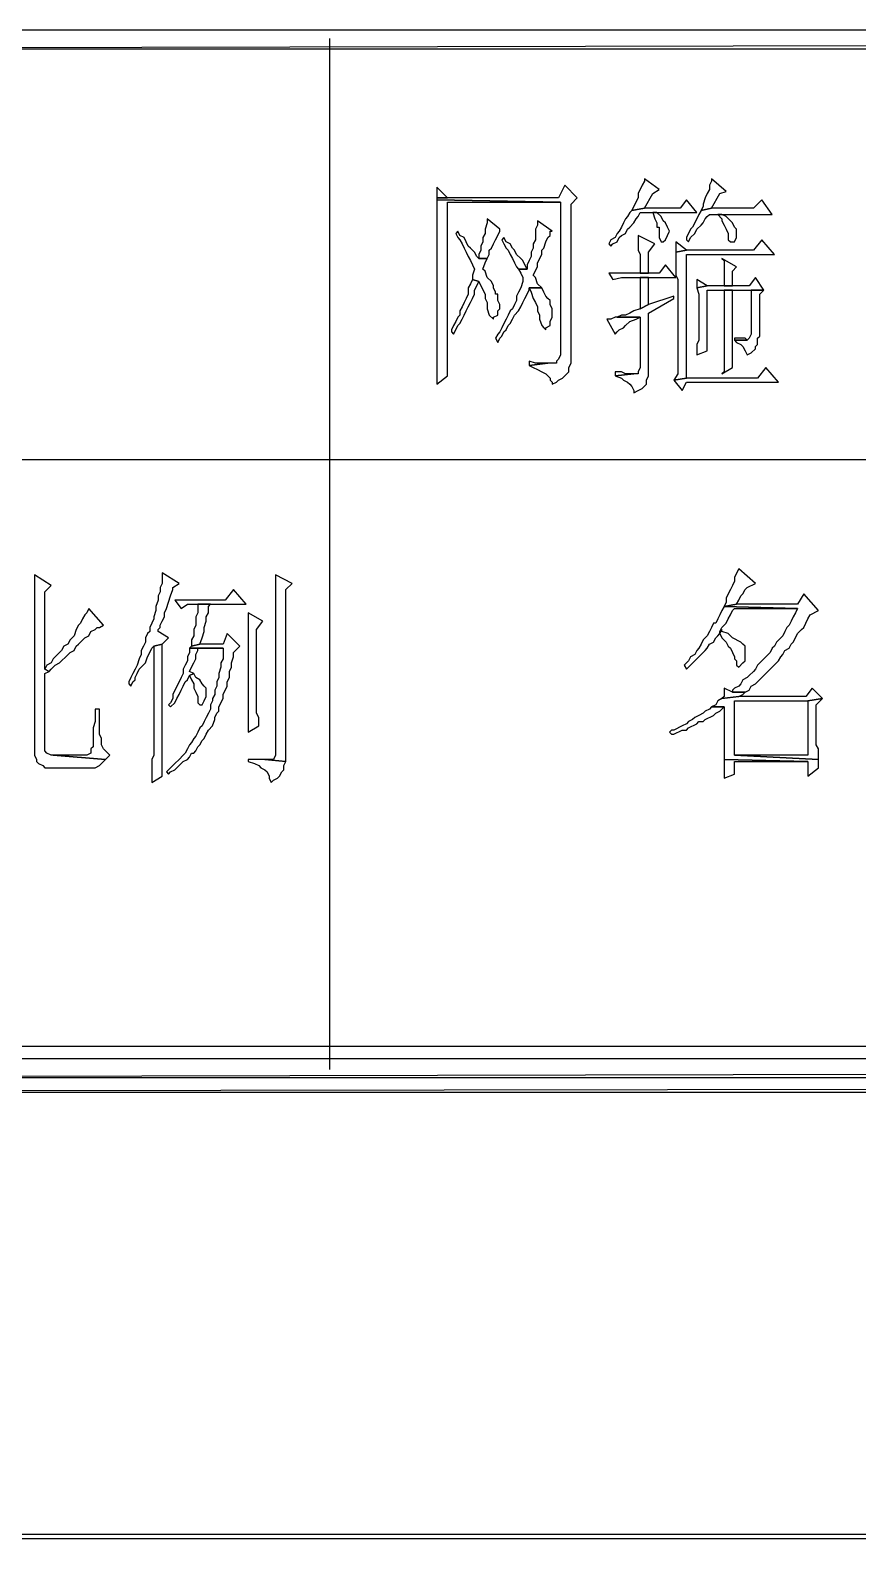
# Model space of a CAD drawing. Extents: x -15.4 to 0.8, y 0.3 to 11.8.
# Drawn here: x -14.2 to -13.871, y 0.567 to 1.167 of the extents above; entities that cross this region are included whole.
import ezdxf

# ---------------------------------------------------------------- set-up
doc = ezdxf.new("R2010")
doc.units = 0
doc.header["$MEASUREMENT"] = 0
doc.linetypes.add('AUSGEZOGEN', pattern=[0])
doc.layers.get('0').update_dxf_attribs({"linetype": 'AUSGEZOGEN'})

msp = doc.modelspace()

# ---------------------------------------------------------------- linework, layer by layer
for points in [[(-14.50878, 1.1669), (-14.50878, 1.1594), (-14.50878, 1.1594), (-11.15878, 1.1669), (-14.50878, 1.1669)], [(-14.50878, 1.1594), (-11.15878, 1.1669), (-11.15878, 1.1669), (-11.15878, 1.1594), (-14.50878, 1.1594)], [(-14.08128, 0.75356), (-14.08128, 1.16356)], [(-13.98795, 1.10523), (-13.99045, 1.10023), (-13.99045, 1.10023), (-14.03878, 1.10023), (-14.03878, 1.10023), (-14.03878, 1.0994), (-14.03878, 1.0994), (-13.98961, 1.09856), (-13.98961, 1.09856), (-13.98961, 1.03773), (-13.98961, 1.03773), (-13.99045, 1.03606), (-13.99045, 1.03606), (-13.99128, 1.03523), (-13.99128, 1.03523), (-13.99128, 1.0344), (-13.99128, 1.0344), (-13.99461, 1.0344), (-13.99461, 1.0344), (-14.00211, 1.03356), (-14.00211, 1.03356), (-14.00045, 1.03273), (-14.00045, 1.03273), (-13.99878, 1.0319), (-13.99878, 1.0319), (-13.99711, 1.03106), (-13.99711, 1.03106), (-13.99545, 1.03023), (-13.99545, 1.03023), (-13.99461, 1.0294), (-13.99461, 1.0294), (-13.99378, 1.02856), (-13.99378, 1.02856), (-13.99378, 1.02773), (-13.99378, 1.02773), (-13.99295, 1.0269), (-13.99295, 1.0269), (-13.99295, 1.02606), (-13.99295, 1.02606), (-13.99128, 1.0269), (-13.99128, 1.0269), (-13.99045, 1.02773), (-13.99045, 1.02773), (-13.98878, 1.02856), (-13.98878, 1.02856), (-13.98795, 1.0294), (-13.98795, 1.0294), (-13.98711, 1.03023), (-13.98711, 1.03023), (-13.98628, 1.03106), (-13.98628, 1.03106), (-13.98628, 1.03273), (-13.98628, 1.03273), (-13.98545, 1.0344), (-13.98545, 1.0344), (-13.98545, 1.09773), (-13.98545, 1.09773), (-13.98295, 1.10023), (-13.98795, 1.10523)], [(-14.03878, 1.1044), (-14.03878, 1.10023), (-14.03878, 1.10023), (-14.03461, 1.10023), (-14.03878, 1.1044)], [(-13.95628, 1.10773), (-13.95628, 1.1069), (-13.95628, 1.1069), (-13.95711, 1.10523), (-13.95711, 1.10523), (-13.95878, 1.1019), (-13.95878, 1.1019), (-13.95878, 1.10023), (-13.95878, 1.10023), (-13.96045, 1.0969), (-13.96045, 1.0969), (-13.96128, 1.09523), (-13.96128, 1.09523), (-13.95628, 1.09606), (-13.95628, 1.09606), (-13.95295, 1.1019), (-13.95295, 1.1019), (-13.95045, 1.10356), (-13.95628, 1.10773)], [(-13.92961, 1.10773), (-13.92961, 1.1069), (-13.92961, 1.1069), (-13.93045, 1.10523), (-13.93045, 1.10523), (-13.93045, 1.10356), (-13.93045, 1.10356), (-13.93128, 1.1019), (-13.93128, 1.1019), (-13.93211, 1.10023), (-13.93211, 1.10023), (-13.93295, 1.09773), (-13.93295, 1.09773), (-13.93295, 1.0969), (-13.93295, 1.0969), (-13.93378, 1.09523), (-13.93378, 1.09523), (-13.92961, 1.09606), (-13.92961, 1.09606), (-13.92628, 1.1019), (-13.92628, 1.1019), (-13.92378, 1.10273), (-13.92961, 1.10773)], [(-14.03878, 1.0994), (-14.03878, 1.02606), (-14.03878, 1.02606), (-14.03461, 1.0294), (-14.03461, 1.0294), (-14.03461, 1.09856), (-14.03461, 1.09856), (-13.98961, 1.09856), (-14.03878, 1.0994)], [(-13.93961, 1.0994), (-13.94211, 1.09606), (-13.94211, 1.09606), (-13.95628, 1.09606), (-13.95628, 1.09606), (-13.96128, 1.09523), (-13.96128, 1.09523), (-13.96211, 1.0944), (-13.96211, 1.0944), (-13.96295, 1.09273), (-13.96295, 1.09273), (-13.96378, 1.0919), (-13.96378, 1.0919), (-13.96461, 1.09023), (-13.96461, 1.09023), (-13.96545, 1.08856), (-13.96545, 1.08856), (-13.96628, 1.0869), (-13.96628, 1.0869), (-13.96711, 1.08606), (-13.96711, 1.08606), (-13.96795, 1.0844), (-13.96795, 1.0844), (-13.96961, 1.08356), (-13.96961, 1.08356), (-13.97045, 1.0819), (-13.97045, 1.0819), (-13.96961, 1.08106), (-13.96961, 1.08106), (-13.96878, 1.0819), (-13.96878, 1.0819), (-13.96711, 1.08273), (-13.96711, 1.08273), (-13.96628, 1.0844), (-13.96628, 1.0844), (-13.96545, 1.08523), (-13.96545, 1.08523), (-13.96378, 1.08606), (-13.96378, 1.08606), (-13.96295, 1.08773), (-13.96295, 1.08773), (-13.96211, 1.08856), (-13.96211, 1.08856), (-13.96045, 1.09023), (-13.96045, 1.09023), (-13.95961, 1.0919), (-13.95961, 1.0919), (-13.95878, 1.09273), (-13.95878, 1.09273), (-13.95795, 1.0944), (-13.95795, 1.0944), (-13.93545, 1.0944), (-13.93961, 1.0994)], [(-13.90961, 1.0994), (-13.91295, 1.09606), (-13.91295, 1.09606), (-13.92961, 1.09606), (-13.92961, 1.09606), (-13.93378, 1.09523), (-13.93378, 1.09523), (-13.93461, 1.09356), (-13.93461, 1.09356), (-13.93628, 1.09023), (-13.93628, 1.09023), (-13.93711, 1.08856), (-13.93711, 1.08856), (-13.93795, 1.08773), (-13.93795, 1.08773), (-13.93961, 1.0844), (-13.93961, 1.0844), (-13.93961, 1.08356), (-13.93961, 1.08356), (-13.93878, 1.08273), (-13.93878, 1.08273), (-13.93795, 1.0844), (-13.93795, 1.0844), (-13.93628, 1.08606), (-13.93628, 1.08606), (-13.93545, 1.08773), (-13.93545, 1.08773), (-13.93378, 1.0894), (-13.93378, 1.0894), (-13.93295, 1.09023), (-13.93295, 1.09023), (-13.93211, 1.0919), (-13.93211, 1.0919), (-13.93128, 1.09273), (-13.93128, 1.09273), (-13.93045, 1.09356), (-13.93045, 1.09356), (-13.90545, 1.09356), (-13.90961, 1.0994)], [(-13.95128, 1.0944), (-13.95295, 1.0944), (-13.95295, 1.0944), (-13.95211, 1.0919), (-13.95211, 1.0919), (-13.95128, 1.09023), (-13.95128, 1.09023), (-13.95128, 1.08856), (-13.95128, 1.08856), (-13.95045, 1.08856), (-13.95045, 1.08856), (-13.95045, 1.0844), (-13.95045, 1.0844), (-13.94961, 1.08273), (-13.94961, 1.08273), (-13.94878, 1.08273), (-13.94878, 1.08273), (-13.94795, 1.08356), (-13.94795, 1.08356), (-13.94711, 1.08523), (-13.94711, 1.08523), (-13.94628, 1.0869), (-13.94628, 1.0869), (-13.94711, 1.08856), (-13.94711, 1.08856), (-13.94795, 1.09023), (-13.94795, 1.09023), (-13.94878, 1.09106), (-13.94878, 1.09106), (-13.94961, 1.09273), (-13.94961, 1.09273), (-13.95128, 1.0944), (-13.95128, 1.0944)], [(-13.92545, 1.09356), (-13.92711, 1.09356), (-13.92711, 1.09356), (-13.92545, 1.0919), (-13.92545, 1.0919), (-13.92545, 1.09106), (-13.92545, 1.09106), (-13.92461, 1.0894), (-13.92461, 1.0894), (-13.92378, 1.08773), (-13.92378, 1.08773), (-13.92295, 1.08606), (-13.92295, 1.08606), (-13.92295, 1.08356), (-13.92295, 1.08356), (-13.92211, 1.08273), (-13.92211, 1.08273), (-13.92045, 1.08273), (-13.92045, 1.08273), (-13.91961, 1.0844), (-13.91961, 1.0844), (-13.91961, 1.08773), (-13.91961, 1.08773), (-13.92045, 1.08856), (-13.92045, 1.08856), (-13.92128, 1.09023), (-13.92128, 1.09023), (-13.92211, 1.09106), (-13.92211, 1.09106), (-13.92378, 1.09273), (-13.92378, 1.09273), (-13.92545, 1.09356), (-13.92545, 1.09356)], [(-14.03045, 1.0869), (-14.03128, 1.08606), (-14.03128, 1.08606), (-14.03045, 1.0844), (-14.03045, 1.0844), (-14.02961, 1.08356), (-14.02961, 1.08356), (-14.02878, 1.0819), (-14.02878, 1.0819), (-14.02795, 1.08023), (-14.02795, 1.08023), (-14.02711, 1.07856), (-14.02711, 1.07856), (-14.02628, 1.0769), (-14.02628, 1.0769), (-14.02545, 1.07523), (-14.02545, 1.07523), (-14.02461, 1.07356), (-14.02461, 1.07356), (-14.02378, 1.0719), (-14.02378, 1.0719), (-14.02461, 1.0694), (-14.02461, 1.0694), (-14.02461, 1.06773), (-14.02461, 1.06773), (-14.02211, 1.0669), (-14.02211, 1.0669), (-14.02128, 1.06523), (-14.02128, 1.06523), (-14.01961, 1.0619), (-14.01961, 1.0619), (-14.01961, 1.06023), (-14.01961, 1.06023), (-14.01878, 1.05856), (-14.01878, 1.05856), (-14.01878, 1.05606), (-14.01878, 1.05606), (-14.01795, 1.05356), (-14.01795, 1.05356), (-14.01628, 1.0519), (-14.01628, 1.0519), (-14.01628, 1.05273), (-14.01628, 1.05273), (-14.01461, 1.05356), (-14.01461, 1.05356), (-14.01461, 1.05523), (-14.01461, 1.05523), (-14.01378, 1.05606), (-14.01378, 1.05606), (-14.01378, 1.05773), (-14.01378, 1.05773), (-14.01461, 1.0594), (-14.01461, 1.0594), (-14.01461, 1.0619), (-14.01461, 1.0619), (-14.01545, 1.0619), (-14.01545, 1.0619), (-14.01545, 1.06273), (-14.01545, 1.06273), (-14.01628, 1.0644), (-14.01628, 1.0644), (-14.01628, 1.06523), (-14.01628, 1.06523), (-14.01711, 1.0669), (-14.01711, 1.0669), (-14.01878, 1.06856), (-14.01878, 1.06856), (-14.01961, 1.07106), (-14.01961, 1.07106), (-14.02045, 1.0719), (-14.02045, 1.0719), (-14.01961, 1.0744), (-14.01961, 1.0744), (-14.01878, 1.07606), (-14.01878, 1.07606), (-14.02211, 1.07606), (-14.02211, 1.07606), (-14.02295, 1.0769), (-14.02295, 1.0769), (-14.02378, 1.07856), (-14.02378, 1.07856), (-14.02545, 1.08023), (-14.02545, 1.08023), (-14.02628, 1.08106), (-14.02628, 1.08106), (-14.02711, 1.08273), (-14.02711, 1.08273), (-14.02795, 1.0844), (-14.02795, 1.0844), (-14.02961, 1.08523), (-14.02961, 1.08523), (-14.03045, 1.0869), (-14.03045, 1.0869)], [(-14.01878, 1.0919), (-14.01878, 1.09023), (-14.01878, 1.09023), (-14.01961, 1.08773), (-14.01961, 1.08773), (-14.01961, 1.08606), (-14.01961, 1.08606), (-14.02045, 1.0844), (-14.02045, 1.0844), (-14.02045, 1.08273), (-14.02045, 1.08273), (-14.02128, 1.08106), (-14.02128, 1.08106), (-14.02128, 1.0794), (-14.02128, 1.0794), (-14.02211, 1.07773), (-14.02211, 1.07773), (-14.02211, 1.07606), (-14.02211, 1.07606), (-14.01878, 1.07606), (-14.01878, 1.07606), (-14.01795, 1.07773), (-14.01795, 1.07773), (-14.01795, 1.0794), (-14.01795, 1.0794), (-14.01711, 1.08023), (-14.01711, 1.08023), (-14.01628, 1.0819), (-14.01628, 1.0819), (-14.01545, 1.08356), (-14.01545, 1.08356), (-14.01461, 1.08523), (-14.01461, 1.08523), (-14.01378, 1.0869), (-14.01378, 1.0869), (-14.01378, 1.08773), (-14.01878, 1.0919)], [(-13.99878, 1.09106), (-13.99878, 1.0894), (-13.99878, 1.0894), (-13.99961, 1.08773), (-13.99961, 1.08773), (-13.99961, 1.08356), (-13.99961, 1.08356), (-14.00045, 1.0819), (-14.00045, 1.0819), (-14.00045, 1.08023), (-14.00045, 1.08023), (-14.00128, 1.07856), (-14.00128, 1.07856), (-14.00128, 1.0769), (-14.00128, 1.0769), (-14.00211, 1.07523), (-14.00211, 1.07523), (-14.00295, 1.07356), (-14.00295, 1.07356), (-14.00295, 1.0719), (-14.00295, 1.0719), (-14.00628, 1.0719), (-14.00628, 1.0719), (-14.00545, 1.07023), (-14.00545, 1.07023), (-14.00461, 1.06856), (-14.00461, 1.06856), (-14.00461, 1.0669), (-14.00461, 1.0669), (-14.00545, 1.0644), (-14.00545, 1.0644), (-14.00628, 1.06273), (-14.00628, 1.06273), (-14.00711, 1.06106), (-14.00711, 1.06106), (-14.00711, 1.0594), (-14.00711, 1.0594), (-14.00795, 1.05773), (-14.00795, 1.05773), (-14.00878, 1.05606), (-14.00878, 1.05606), (-14.00961, 1.05523), (-14.00961, 1.05523), (-14.01045, 1.05356), (-14.01045, 1.05356), (-14.01128, 1.0519), (-14.01128, 1.0519), (-14.01211, 1.05023), (-14.01211, 1.05023), (-14.01295, 1.04856), (-14.01295, 1.04856), (-14.01378, 1.0469), (-14.01378, 1.0469), (-14.01461, 1.04606), (-14.01461, 1.04606), (-14.01545, 1.0444), (-14.01545, 1.0444), (-14.01461, 1.04273), (-14.01461, 1.04273), (-14.01378, 1.0444), (-14.01378, 1.0444), (-14.01295, 1.04523), (-14.01295, 1.04523), (-14.01211, 1.0469), (-14.01211, 1.0469), (-14.01128, 1.04773), (-14.01128, 1.04773), (-14.01045, 1.0494), (-14.01045, 1.0494), (-14.00961, 1.05023), (-14.00961, 1.05023), (-14.00878, 1.0519), (-14.00878, 1.0519), (-14.00795, 1.05356), (-14.00795, 1.05356), (-14.00628, 1.05523), (-14.00628, 1.05523), (-14.00545, 1.0569), (-14.00545, 1.0569), (-14.00461, 1.05856), (-14.00461, 1.05856), (-14.00378, 1.06023), (-14.00378, 1.06023), (-14.00211, 1.06356), (-14.00211, 1.06356), (-14.00211, 1.0644), (-14.00211, 1.0644), (-13.99711, 1.0644), (-13.99711, 1.0644), (-13.99878, 1.06606), (-13.99878, 1.06606), (-13.99961, 1.06856), (-13.99961, 1.06856), (-14.00045, 1.0694), (-14.00045, 1.0694), (-13.99878, 1.07273), (-13.99878, 1.07273), (-13.99878, 1.0744), (-13.99878, 1.0744), (-13.99711, 1.07773), (-13.99711, 1.07773), (-13.99711, 1.0794), (-13.99711, 1.0794), (-13.99628, 1.08023), (-13.99628, 1.08023), (-13.99545, 1.08273), (-13.99545, 1.08273), (-13.99461, 1.0844), (-13.99461, 1.0844), (-13.99378, 1.08523), (-13.99378, 1.08523), (-13.99378, 1.0869), (-13.99378, 1.0869), (-13.99295, 1.0869), (-13.99878, 1.09106)], [(-14.01211, 1.0844), (-14.01295, 1.08356), (-14.01295, 1.08356), (-14.01211, 1.0819), (-14.01211, 1.0819), (-14.01128, 1.08023), (-14.01128, 1.08023), (-14.01045, 1.0794), (-14.01045, 1.0794), (-14.00961, 1.07773), (-14.00961, 1.07773), (-14.00878, 1.07606), (-14.00878, 1.07606), (-14.00795, 1.0744), (-14.00795, 1.0744), (-14.00711, 1.07273), (-14.00711, 1.07273), (-14.00628, 1.0719), (-14.00628, 1.0719), (-14.00295, 1.0719), (-14.00295, 1.0719), (-14.00378, 1.07356), (-14.00378, 1.07356), (-14.00461, 1.07523), (-14.00461, 1.07523), (-14.00545, 1.07606), (-14.00545, 1.07606), (-14.00711, 1.07773), (-14.00711, 1.07773), (-14.00795, 1.0794), (-14.00795, 1.0794), (-14.00878, 1.08023), (-14.00878, 1.08023), (-14.00961, 1.0819), (-14.00961, 1.0819), (-14.01128, 1.08273), (-14.01211, 1.0844)], [(-13.95878, 1.08523), (-13.95878, 1.0794), (-13.95878, 1.0794), (-13.95795, 1.07773), (-13.95795, 1.07773), (-13.95795, 1.07023), (-13.95795, 1.07023), (-13.95461, 1.07023), (-13.95461, 1.07023), (-13.95461, 1.07856), (-13.95461, 1.07856), (-13.95211, 1.0819), (-13.95878, 1.08523)], [(-13.90961, 1.08356), (-13.91295, 1.0794), (-13.91295, 1.0794), (-13.93961, 1.0794), (-13.93961, 1.0794), (-13.94378, 1.07856), (-13.94378, 1.07856), (-13.94378, 1.0694), (-13.94378, 1.0694), (-13.94295, 1.06773), (-13.94295, 1.06773), (-13.94295, 1.03023), (-13.94295, 1.03023), (-13.94461, 1.02773), (-13.94461, 1.02773), (-13.93961, 1.02856), (-13.93961, 1.02856), (-13.93961, 1.07773), (-13.93961, 1.07773), (-13.90461, 1.07773), (-13.90961, 1.08356)], [(-13.94378, 1.08273), (-13.94378, 1.07856), (-13.94378, 1.07856), (-13.93961, 1.0794), (-13.94378, 1.08273)], [(-13.92545, 1.07606), (-13.92461, 1.07523), (-13.92461, 1.07523), (-13.92461, 1.06523), (-13.92461, 1.06523), (-13.92128, 1.06523), (-13.92128, 1.06523), (-13.92128, 1.07106), (-13.92128, 1.07106), (-13.91961, 1.07273), (-13.92545, 1.07606)], [(-13.94795, 1.07356), (-13.95045, 1.07023), (-13.95045, 1.07023), (-13.97045, 1.07023), (-13.97045, 1.07023), (-13.96878, 1.06773), (-13.96878, 1.06773), (-13.96545, 1.06856), (-13.96545, 1.06856), (-13.94378, 1.06856), (-13.94795, 1.07356)], [(-13.95461, 1.06856), (-13.95795, 1.06856), (-13.95795, 1.06856), (-13.95795, 1.05606), (-13.95795, 1.05606), (-13.95461, 1.05773), (-13.95461, 1.06856)], [(-13.91211, 1.06856), (-13.91461, 1.06523), (-13.91461, 1.06523), (-13.93128, 1.06523), (-13.93128, 1.06523), (-13.93545, 1.0644), (-13.93545, 1.0644), (-13.93461, 1.0619), (-13.93461, 1.0619), (-13.93461, 1.04356), (-13.93461, 1.04356), (-13.93545, 1.0419), (-13.93545, 1.0419), (-13.93545, 1.03773), (-13.93545, 1.03773), (-13.93128, 1.0394), (-13.93128, 1.0394), (-13.93128, 1.06356), (-13.93128, 1.06356), (-13.90878, 1.06356), (-13.91211, 1.06856)], [(-14.02461, 1.06773), (-14.02545, 1.06606), (-14.02545, 1.06606), (-14.02628, 1.0644), (-14.02628, 1.0644), (-14.02628, 1.0619), (-14.02628, 1.0619), (-14.02711, 1.06023), (-14.02711, 1.06023), (-14.02795, 1.05856), (-14.02795, 1.05856), (-14.02878, 1.0569), (-14.02878, 1.0569), (-14.02961, 1.05523), (-14.02961, 1.05523), (-14.02961, 1.05356), (-14.02961, 1.05356), (-14.03045, 1.05273), (-14.03045, 1.05273), (-14.03128, 1.05106), (-14.03128, 1.05106), (-14.03211, 1.0494), (-14.03211, 1.0494), (-14.03295, 1.04773), (-14.03295, 1.04773), (-14.03295, 1.0469), (-14.03295, 1.0469), (-14.03211, 1.04606), (-14.03211, 1.04606), (-14.03128, 1.04773), (-14.03128, 1.04773), (-14.03045, 1.0494), (-14.03045, 1.0494), (-14.02961, 1.05023), (-14.02961, 1.05023), (-14.02878, 1.0519), (-14.02878, 1.0519), (-14.02795, 1.05356), (-14.02795, 1.05356), (-14.02711, 1.05523), (-14.02711, 1.05523), (-14.02628, 1.0569), (-14.02628, 1.0569), (-14.02545, 1.05856), (-14.02545, 1.05856), (-14.02461, 1.06023), (-14.02461, 1.06023), (-14.02378, 1.0619), (-14.02378, 1.0619), (-14.02378, 1.06356), (-14.02378, 1.06356), (-14.02295, 1.06523), (-14.02295, 1.06523), (-14.02211, 1.0669), (-14.02461, 1.06773)], [(-13.99711, 1.0644), (-14.00211, 1.0644), (-14.00211, 1.0644), (-14.00128, 1.06273), (-14.00128, 1.06273), (-14.00045, 1.06023), (-14.00045, 1.06023), (-13.99961, 1.05856), (-13.99961, 1.05856), (-13.99878, 1.0569), (-13.99878, 1.0569), (-13.99878, 1.05523), (-13.99878, 1.05523), (-13.99795, 1.05356), (-13.99795, 1.05356), (-13.99795, 1.0519), (-13.99795, 1.0519), (-13.99711, 1.0494), (-13.99711, 1.0494), (-13.99628, 1.04856), (-13.99628, 1.04856), (-13.99545, 1.04773), (-13.99545, 1.04773), (-13.99545, 1.04856), (-13.99545, 1.04856), (-13.99378, 1.0494), (-13.99378, 1.0494), (-13.99378, 1.05106), (-13.99378, 1.05106), (-13.99295, 1.05273), (-13.99295, 1.05273), (-13.99295, 1.05606), (-13.99295, 1.05606), (-13.99378, 1.05773), (-13.99378, 1.05773), (-13.99378, 1.0594), (-13.99378, 1.0594), (-13.99461, 1.06023), (-13.99461, 1.06023), (-13.99545, 1.06106), (-13.99545, 1.06106), (-13.99628, 1.06273), (-13.99711, 1.0644)], [(-13.93545, 1.06773), (-13.93545, 1.0644), (-13.93545, 1.0644), (-13.93128, 1.06523), (-13.93545, 1.06773)], [(-13.92128, 1.06356), (-13.92461, 1.06356), (-13.92461, 1.06356), (-13.92461, 1.03106), (-13.92461, 1.03106), (-13.92545, 1.03023), (-13.92545, 1.03023), (-13.92128, 1.03273), (-13.92128, 1.03273), (-13.92128, 1.06106), (-13.92128, 1.06356)], [(-13.90878, 1.06356), (-13.91378, 1.06356), (-13.91378, 1.06356), (-13.91378, 1.04606), (-13.91378, 1.04606), (-13.91461, 1.0444), (-13.91461, 1.0444), (-13.91545, 1.04356), (-13.91545, 1.04356), (-13.92045, 1.04356), (-13.92045, 1.04356), (-13.91961, 1.04273), (-13.91961, 1.04273), (-13.91795, 1.0419), (-13.91795, 1.0419), (-13.91711, 1.04106), (-13.91711, 1.04106), (-13.91628, 1.0394), (-13.91628, 1.0394), (-13.91545, 1.03773), (-13.91545, 1.03773), (-13.91378, 1.03856), (-13.91378, 1.03856), (-13.91211, 1.04023), (-13.91211, 1.04023), (-13.91211, 1.04106), (-13.91211, 1.04106), (-13.91128, 1.0419), (-13.91128, 1.0419), (-13.91128, 1.0444), (-13.91128, 1.0444), (-13.91045, 1.04523), (-13.91045, 1.04523), (-13.91045, 1.0619), (-13.90878, 1.06356)], [(-13.94461, 1.06106), (-13.95461, 1.05773), (-13.95461, 1.05773), (-13.95795, 1.05606), (-13.95795, 1.05606), (-13.96045, 1.05523), (-13.96045, 1.05523), (-13.96211, 1.0544), (-13.96211, 1.0544), (-13.96378, 1.05356), (-13.96378, 1.05356), (-13.96545, 1.05356), (-13.96545, 1.05356), (-13.96711, 1.05273), (-13.96711, 1.05273), (-13.95795, 1.05273), (-13.95795, 1.05273), (-13.95795, 1.03273), (-13.95795, 1.03273), (-13.95878, 1.03106), (-13.95878, 1.03106), (-13.95878, 1.03023), (-13.95878, 1.03023), (-13.96045, 1.03023), (-13.96045, 1.03023), (-13.96795, 1.0294), (-13.96795, 1.0294), (-13.96545, 1.02856), (-13.96545, 1.02856), (-13.96461, 1.02773), (-13.96461, 1.02773), (-13.96295, 1.0269), (-13.96295, 1.0269), (-13.96211, 1.02606), (-13.96211, 1.02606), (-13.96128, 1.02523), (-13.96128, 1.02523), (-13.96045, 1.02356), (-13.96045, 1.02356), (-13.96045, 1.02273), (-13.96045, 1.02273), (-13.95878, 1.02356), (-13.95878, 1.02356), (-13.95711, 1.0244), (-13.95711, 1.0244), (-13.95545, 1.02606), (-13.95545, 1.02606), (-13.95545, 1.02773), (-13.95545, 1.02773), (-13.95461, 1.0294), (-13.95461, 1.0294), (-13.95461, 1.0544), (-13.95461, 1.0544), (-13.94461, 1.06023), (-13.94461, 1.06106)], [(-13.96711, 1.05273), (-13.96795, 1.05273), (-13.96795, 1.05273), (-13.96961, 1.0519), (-13.96961, 1.0519), (-13.97128, 1.0519), (-13.97128, 1.0519), (-13.96795, 1.04606), (-13.96795, 1.04606), (-13.96711, 1.0469), (-13.96711, 1.0469), (-13.96628, 1.04773), (-13.96628, 1.04773), (-13.96461, 1.04856), (-13.96461, 1.04856), (-13.96378, 1.0494), (-13.96378, 1.0494), (-13.96211, 1.05106), (-13.96211, 1.05106), (-13.95961, 1.0519), (-13.95961, 1.0519), (-13.95795, 1.05273), (-13.96711, 1.05273)], [(-13.92045, 1.0444), (-13.92045, 1.04356), (-13.92045, 1.04356), (-13.91545, 1.04356), (-13.91545, 1.04356), (-13.91628, 1.0444), (-13.91628, 1.0444), (-13.92045, 1.0444), (-13.92045, 1.0444)], [(-14.00211, 1.03523), (-14.00211, 1.03356), (-14.00211, 1.03356), (-13.99461, 1.0344), (-13.99461, 1.0344), (-13.99961, 1.0344), (-13.99961, 1.0344), (-14.00211, 1.03523), (-14.00211, 1.03523)], [(-13.90795, 1.03273), (-13.91128, 1.02856), (-13.91128, 1.02856), (-13.93961, 1.02856), (-13.93961, 1.02856), (-13.94461, 1.02773), (-13.94461, 1.02773), (-13.94128, 1.02356), (-13.94128, 1.02356), (-13.93961, 1.0269), (-13.93961, 1.0269), (-13.90295, 1.0269), (-13.90795, 1.03273)], [(-13.96795, 1.03106), (-13.96795, 1.0294), (-13.96795, 1.0294), (-13.96045, 1.03023), (-13.96045, 1.03023), (-13.96378, 1.03023), (-13.96378, 1.03023), (-13.96545, 1.03106), (-13.96795, 1.03106)], [(-11.15878, 0.99606), (-14.50878, 0.99606)], [(-14.19878, 0.95023), (-14.19878, 0.87856), (-14.19878, 0.87856), (-14.19795, 0.8769), (-14.19795, 0.8769), (-14.19795, 0.87606), (-14.19795, 0.87606), (-14.19711, 0.87523), (-14.19711, 0.87523), (-14.19545, 0.8744), (-14.19545, 0.8744), (-14.19461, 0.87356), (-14.19461, 0.87356), (-14.17461, 0.87356), (-14.17461, 0.87356), (-14.17295, 0.8744), (-14.17295, 0.8744), (-14.17211, 0.87523), (-14.17211, 0.87523), (-14.17128, 0.87606), (-14.17128, 0.87606), (-14.17045, 0.8769), (-14.17045, 0.8769), (-14.19128, 0.87856), (-14.19128, 0.87856), (-14.19211, 0.87856), (-14.19211, 0.87856), (-14.19378, 0.8794), (-14.19378, 0.8794), (-14.19461, 0.88023), (-14.19461, 0.88023), (-14.19461, 0.91106), (-14.19461, 0.91106), (-14.19295, 0.9119), (-14.19295, 0.9119), (-14.19461, 0.91273), (-14.19461, 0.91273), (-14.19461, 0.94356), (-14.19461, 0.94356), (-14.19211, 0.94606), (-14.19878, 0.95023)], [(-14.14795, 0.95106), (-14.14795, 0.9469), (-14.14795, 0.9469), (-14.14878, 0.94523), (-14.14878, 0.94523), (-14.14878, 0.94356), (-14.14878, 0.94356), (-14.14961, 0.9419), (-14.14961, 0.9419), (-14.14961, 0.94023), (-14.14961, 0.94023), (-14.15045, 0.93773), (-14.15045, 0.93773), (-14.15045, 0.93606), (-14.15045, 0.93606), (-14.15128, 0.93356), (-14.15128, 0.93356), (-14.15128, 0.93273), (-14.15128, 0.93273), (-14.15211, 0.93106), (-14.15211, 0.93106), (-14.15295, 0.9294), (-14.15295, 0.9294), (-14.15295, 0.92773), (-14.15295, 0.92773), (-14.15378, 0.9269), (-14.15378, 0.9269), (-14.15461, 0.92523), (-14.15461, 0.92523), (-14.15461, 0.92356), (-14.15461, 0.92356), (-14.15545, 0.9219), (-14.15545, 0.9219), (-14.15628, 0.92023), (-14.15628, 0.92023), (-14.15628, 0.91856), (-14.15628, 0.91856), (-14.15711, 0.9169), (-14.15711, 0.9169), (-14.15795, 0.9144), (-14.15795, 0.9144), (-14.15878, 0.91273), (-14.15878, 0.91273), (-14.15961, 0.91106), (-14.15961, 0.91106), (-14.16045, 0.9094), (-14.16045, 0.9094), (-14.16128, 0.90773), (-14.16128, 0.90773), (-14.16128, 0.9069), (-14.16128, 0.9069), (-14.16045, 0.90606), (-14.16045, 0.90606), (-14.15961, 0.90773), (-14.15961, 0.90773), (-14.15878, 0.90856), (-14.15878, 0.90856), (-14.15878, 0.9094), (-14.15878, 0.9094), (-14.15795, 0.91106), (-14.15795, 0.91106), (-14.15711, 0.91273), (-14.15711, 0.91273), (-14.15628, 0.91356), (-14.15628, 0.91356), (-14.15461, 0.91523), (-14.15461, 0.91523), (-14.15378, 0.91773), (-14.15378, 0.91773), (-14.15295, 0.9194), (-14.15295, 0.9194), (-14.15211, 0.92106), (-14.15211, 0.92106), (-14.15128, 0.9219), (-14.15128, 0.9219), (-14.14795, 0.92273), (-14.14795, 0.92273), (-14.14545, 0.92523), (-14.14545, 0.92523), (-14.14961, 0.92773), (-14.14961, 0.92773), (-14.14961, 0.92856), (-14.14961, 0.92856), (-14.14878, 0.9294), (-14.14878, 0.9294), (-14.14878, 0.93023), (-14.14878, 0.93023), (-14.14795, 0.9319), (-14.14795, 0.9319), (-14.14711, 0.93356), (-14.14711, 0.93356), (-14.14711, 0.93523), (-14.14711, 0.93523), (-14.14628, 0.9369), (-14.14628, 0.9369), (-14.14461, 0.9419), (-14.14461, 0.9419), (-14.14378, 0.9444), (-14.14378, 0.9444), (-14.14378, 0.94523), (-14.14378, 0.94523), (-14.14128, 0.9469), (-14.14795, 0.95106)], [(-14.10295, 0.95023), (-14.10295, 0.87856), (-14.10295, 0.87856), (-14.10378, 0.8769), (-14.10378, 0.8769), (-14.10711, 0.8769), (-14.10711, 0.8769), (-14.09878, 0.87606), (-14.09878, 0.87606), (-14.09878, 0.9444), (-14.09878, 0.9444), (-14.09628, 0.9469), (-14.10295, 0.95023)], [(-13.91878, 0.95273), (-13.92045, 0.9494), (-13.92045, 0.9494), (-13.92045, 0.94773), (-13.92045, 0.94773), (-13.92128, 0.94606), (-13.92128, 0.94606), (-13.92211, 0.9444), (-13.92211, 0.9444), (-13.92295, 0.94273), (-13.92295, 0.94273), (-13.92378, 0.94106), (-13.92378, 0.94106), (-13.92378, 0.9394), (-13.92378, 0.9394), (-13.92461, 0.93773), (-13.92461, 0.93773), (-13.91961, 0.93856), (-13.91961, 0.93856), (-13.91878, 0.94023), (-13.91878, 0.94023), (-13.91795, 0.9419), (-13.91795, 0.9419), (-13.91711, 0.94273), (-13.91711, 0.94273), (-13.91628, 0.9444), (-13.91628, 0.9444), (-13.91545, 0.94523), (-13.91545, 0.94523), (-13.91211, 0.9469), (-13.91878, 0.95273)], [(-14.11961, 0.9444), (-14.12295, 0.94023), (-14.12295, 0.94023), (-14.14295, 0.94023), (-14.14295, 0.94023), (-14.14045, 0.9369), (-14.14045, 0.9369), (-14.13795, 0.93856), (-14.13795, 0.93856), (-14.11461, 0.93856), (-14.11961, 0.9444)], [(-13.89295, 0.94273), (-13.89545, 0.93856), (-13.89545, 0.93856), (-13.91961, 0.93856), (-13.91961, 0.93856), (-13.92461, 0.93773), (-13.92461, 0.93773), (-13.89545, 0.9369), (-13.89545, 0.9369), (-13.89628, 0.93523), (-13.89628, 0.93523), (-13.89711, 0.93356), (-13.89711, 0.93356), (-13.89795, 0.9319), (-13.89795, 0.9319), (-13.89878, 0.93023), (-13.89878, 0.93023), (-13.89961, 0.9294), (-13.89961, 0.9294), (-13.90045, 0.92773), (-13.90045, 0.92773), (-13.90128, 0.92606), (-13.90128, 0.92606), (-13.90211, 0.92523), (-13.90211, 0.92523), (-13.90378, 0.92356), (-13.90378, 0.92356), (-13.90461, 0.9219), (-13.90461, 0.9219), (-13.90545, 0.92106), (-13.90545, 0.92106), (-13.90628, 0.9194), (-13.90628, 0.9194), (-13.90711, 0.91856), (-13.90711, 0.91856), (-13.90878, 0.9169), (-13.90878, 0.9169), (-13.90961, 0.91606), (-13.90961, 0.91606), (-13.91128, 0.9144), (-13.91128, 0.9144), (-13.91211, 0.91273), (-13.91211, 0.91273), (-13.91295, 0.9119), (-13.91295, 0.9119), (-13.91461, 0.91023), (-13.91461, 0.91023), (-13.91545, 0.9094), (-13.91545, 0.9094), (-13.91711, 0.90856), (-13.91711, 0.90856), (-13.91795, 0.9069), (-13.91795, 0.9069), (-13.91878, 0.90606), (-13.91878, 0.90606), (-13.92045, 0.90523), (-13.92045, 0.90523), (-13.92128, 0.9044), (-13.92128, 0.9044), (-13.92128, 0.90356), (-13.92128, 0.90356), (-13.91628, 0.90356), (-13.91628, 0.90356), (-13.91461, 0.9044), (-13.91461, 0.9044), (-13.91378, 0.90606), (-13.91378, 0.90606), (-13.91211, 0.9069), (-13.91211, 0.9069), (-13.91128, 0.90773), (-13.91128, 0.90773), (-13.90961, 0.9094), (-13.90961, 0.9094), (-13.90878, 0.91023), (-13.90878, 0.91023), (-13.90795, 0.91106), (-13.90795, 0.91106), (-13.90628, 0.91273), (-13.90628, 0.91273), (-13.90545, 0.91356), (-13.90545, 0.91356), (-13.90378, 0.91523), (-13.90378, 0.91523), (-13.90295, 0.91606), (-13.90295, 0.91606), (-13.90211, 0.91773), (-13.90211, 0.91773), (-13.90128, 0.91856), (-13.90128, 0.91856), (-13.90045, 0.92023), (-13.90045, 0.92023), (-13.89878, 0.92106), (-13.89878, 0.92106), (-13.89795, 0.92273), (-13.89795, 0.92273), (-13.89711, 0.92356), (-13.89711, 0.92356), (-13.89628, 0.92523), (-13.89628, 0.92523), (-13.89545, 0.9269), (-13.89545, 0.9269), (-13.89378, 0.92856), (-13.89378, 0.92856), (-13.89295, 0.9294), (-13.89295, 0.9294), (-13.89128, 0.93273), (-13.89128, 0.93273), (-13.89045, 0.9344), (-13.89045, 0.9344), (-13.88711, 0.93606), (-13.89295, 0.94273)], [(-14.17711, 0.9369), (-14.17795, 0.93523), (-14.17795, 0.93523), (-14.17878, 0.9344), (-14.17878, 0.9344), (-14.17961, 0.93273), (-14.17961, 0.93273), (-14.18045, 0.93106), (-14.18045, 0.93106), (-14.18128, 0.93023), (-14.18128, 0.93023), (-14.18211, 0.92856), (-14.18211, 0.92856), (-14.18295, 0.92606), (-14.18295, 0.92606), (-14.18461, 0.9244), (-14.18461, 0.9244), (-14.18545, 0.92273), (-14.18545, 0.92273), (-14.18711, 0.9219), (-14.18711, 0.9219), (-14.18795, 0.92023), (-14.18795, 0.92023), (-14.18878, 0.9194), (-14.18878, 0.9194), (-14.19045, 0.91773), (-14.19045, 0.91773), (-14.19128, 0.9169), (-14.19128, 0.9169), (-14.19211, 0.91523), (-14.19211, 0.91523), (-14.19378, 0.9144), (-14.19378, 0.9144), (-14.19461, 0.91273), (-14.19461, 0.91273), (-14.19295, 0.9119), (-14.19295, 0.9119), (-14.19211, 0.91273), (-14.19211, 0.91273), (-14.19045, 0.9144), (-14.19045, 0.9144), (-14.18878, 0.91523), (-14.18878, 0.91523), (-14.18795, 0.91606), (-14.18795, 0.91606), (-14.18628, 0.91773), (-14.18628, 0.91773), (-14.18461, 0.9194), (-14.18461, 0.9194), (-14.18295, 0.92023), (-14.18295, 0.92023), (-14.18211, 0.9219), (-14.18211, 0.9219), (-14.18128, 0.92273), (-14.18128, 0.92273), (-14.18045, 0.92356), (-14.18045, 0.92356), (-14.17878, 0.92523), (-14.17878, 0.92523), (-14.17711, 0.92606), (-14.17711, 0.92606), (-14.17628, 0.92773), (-14.17628, 0.92773), (-14.17461, 0.92856), (-14.17461, 0.92856), (-14.17378, 0.9294), (-14.17378, 0.9294), (-14.17295, 0.9294), (-14.17295, 0.9294), (-14.17128, 0.93023), (-14.17711, 0.9369)], [(-14.12878, 0.93856), (-14.13378, 0.93856), (-14.13378, 0.93856), (-14.13378, 0.93523), (-14.13378, 0.93523), (-14.13461, 0.93356), (-14.13461, 0.93356), (-14.13461, 0.93023), (-14.13461, 0.93023), (-14.13545, 0.92856), (-14.13545, 0.92856), (-14.13545, 0.92606), (-14.13545, 0.92606), (-14.13628, 0.9244), (-14.13628, 0.9244), (-14.13628, 0.9219), (-14.13628, 0.9219), (-14.13295, 0.92273), (-14.13295, 0.92273), (-14.13211, 0.92523), (-14.13211, 0.92523), (-14.13128, 0.92773), (-14.13128, 0.92773), (-14.13128, 0.9294), (-14.13128, 0.9294), (-14.13045, 0.9319), (-14.13045, 0.9319), (-14.13045, 0.93356), (-14.13045, 0.93356), (-14.12961, 0.93523), (-14.12961, 0.93523), (-14.12961, 0.93773), (-14.12878, 0.93856)], [(-13.92461, 0.93773), (-13.92545, 0.93606), (-13.92545, 0.93606), (-13.92628, 0.9344), (-13.92628, 0.9344), (-13.92711, 0.93273), (-13.92711, 0.93273), (-13.92795, 0.93106), (-13.92795, 0.93106), (-13.92878, 0.93106), (-13.92878, 0.93106), (-13.92961, 0.9294), (-13.92961, 0.9294), (-13.93045, 0.92773), (-13.93045, 0.92773), (-13.93128, 0.92606), (-13.93128, 0.92606), (-13.93295, 0.9244), (-13.93295, 0.9244), (-13.93378, 0.92273), (-13.93378, 0.92273), (-13.93461, 0.92106), (-13.93461, 0.92106), (-13.93545, 0.92023), (-13.93545, 0.92023), (-13.93628, 0.91856), (-13.93628, 0.91856), (-13.93795, 0.91773), (-13.93795, 0.91773), (-13.93878, 0.91606), (-13.93878, 0.91606), (-13.93961, 0.91523), (-13.93961, 0.91523), (-13.94045, 0.9144), (-13.94045, 0.9144), (-13.93961, 0.91273), (-13.93961, 0.91273), (-13.93878, 0.91356), (-13.93878, 0.91356), (-13.93795, 0.9144), (-13.93795, 0.9144), (-13.93628, 0.91606), (-13.93628, 0.91606), (-13.93461, 0.91773), (-13.93461, 0.91773), (-13.93378, 0.91856), (-13.93378, 0.91856), (-13.93211, 0.92023), (-13.93211, 0.92023), (-13.93128, 0.92106), (-13.93128, 0.92106), (-13.93045, 0.92273), (-13.93045, 0.92273), (-13.92878, 0.92356), (-13.92878, 0.92356), (-13.92795, 0.92523), (-13.92795, 0.92523), (-13.92711, 0.92606), (-13.92711, 0.92606), (-13.92628, 0.9269), (-13.92628, 0.9269), (-13.92628, 0.92773), (-13.92628, 0.92773), (-13.92545, 0.9294), (-13.92545, 0.9294), (-13.92378, 0.93106), (-13.92378, 0.93106), (-13.92295, 0.93273), (-13.92295, 0.93273), (-13.92211, 0.9344), (-13.92211, 0.9344), (-13.92128, 0.93606), (-13.92128, 0.93606), (-13.92045, 0.9369), (-13.92045, 0.9369), (-13.89545, 0.9369), (-13.92461, 0.93773)], [(-14.11378, 0.93523), (-14.11378, 0.88773), (-14.11378, 0.88773), (-14.10961, 0.89023), (-14.10961, 0.89023), (-14.10961, 0.89356), (-14.10961, 0.89356), (-14.11045, 0.89523), (-14.11045, 0.89523), (-14.11045, 0.92856), (-14.11045, 0.92856), (-14.10795, 0.9319), (-14.11378, 0.93523)], [(-14.12211, 0.9269), (-14.12378, 0.92273), (-14.12378, 0.92273), (-14.13295, 0.92273), (-14.13295, 0.92273), (-14.13628, 0.9219), (-14.13628, 0.9219), (-14.13711, 0.92106), (-14.13711, 0.92106), (-14.12378, 0.92106), (-14.12378, 0.92106), (-14.12378, 0.9169), (-14.12378, 0.9169), (-14.12461, 0.91523), (-14.12461, 0.91523), (-14.12461, 0.91356), (-14.12461, 0.91356), (-14.12545, 0.91106), (-14.12545, 0.91106), (-14.12545, 0.9094), (-14.12545, 0.9094), (-14.12628, 0.90773), (-14.12628, 0.90773), (-14.12628, 0.90606), (-14.12628, 0.90606), (-14.12711, 0.9044), (-14.12711, 0.9044), (-14.12711, 0.90273), (-14.12711, 0.90273), (-14.12795, 0.90106), (-14.12795, 0.90106), (-14.12795, 0.90023), (-14.12795, 0.90023), (-14.12878, 0.89856), (-14.12878, 0.89856), (-14.12878, 0.8969), (-14.12878, 0.8969), (-14.12961, 0.89523), (-14.12961, 0.89523), (-14.13045, 0.89356), (-14.13045, 0.89356), (-14.13128, 0.8919), (-14.13128, 0.8919), (-14.13211, 0.89023), (-14.13211, 0.89023), (-14.13295, 0.8894), (-14.13295, 0.8894), (-14.13378, 0.88773), (-14.13378, 0.88773), (-14.13461, 0.88606), (-14.13461, 0.88606), (-14.13545, 0.88523), (-14.13545, 0.88523), (-14.13628, 0.88356), (-14.13628, 0.88356), (-14.13711, 0.88273), (-14.13711, 0.88273), (-14.13795, 0.88106), (-14.13795, 0.88106), (-14.13878, 0.8794), (-14.13878, 0.8794), (-14.13961, 0.87856), (-14.13961, 0.87856), (-14.14128, 0.8769), (-14.14128, 0.8769), (-14.14295, 0.87523), (-14.14295, 0.87523), (-14.14461, 0.87356), (-14.14461, 0.87356), (-14.14628, 0.8719), (-14.14628, 0.8719), (-14.14545, 0.87106), (-14.14545, 0.87106), (-14.14461, 0.8719), (-14.14461, 0.8719), (-14.14295, 0.87273), (-14.14295, 0.87273), (-14.14211, 0.87356), (-14.14211, 0.87356), (-14.14045, 0.87523), (-14.14045, 0.87523), (-14.13961, 0.87606), (-14.13961, 0.87606), (-14.13795, 0.8769), (-14.13795, 0.8769), (-14.13711, 0.87773), (-14.13711, 0.87773), (-14.13628, 0.8794), (-14.13628, 0.8794), (-14.13545, 0.8794), (-14.13545, 0.8794), (-14.13461, 0.88023), (-14.13461, 0.88023), (-14.13378, 0.8819), (-14.13378, 0.8819), (-14.13295, 0.88273), (-14.13295, 0.88273), (-14.13211, 0.8844), (-14.13211, 0.8844), (-14.13128, 0.88523), (-14.13128, 0.88523), (-14.13045, 0.8869), (-14.13045, 0.8869), (-14.12961, 0.88856), (-14.12961, 0.88856), (-14.12795, 0.89023), (-14.12795, 0.89023), (-14.12711, 0.89273), (-14.12711, 0.89273), (-14.12711, 0.89356), (-14.12711, 0.89356), (-14.12628, 0.89523), (-14.12628, 0.89523), (-14.12545, 0.89606), (-14.12545, 0.89606), (-14.12545, 0.89773), (-14.12545, 0.89773), (-14.12378, 0.90106), (-14.12378, 0.90106), (-14.12378, 0.90273), (-14.12378, 0.90273), (-14.12211, 0.90606), (-14.12211, 0.90606), (-14.12211, 0.90773), (-14.12211, 0.90773), (-14.12128, 0.9094), (-14.12128, 0.9094), (-14.12128, 0.9119), (-14.12128, 0.9119), (-14.12045, 0.91356), (-14.12045, 0.91356), (-14.12045, 0.91523), (-14.12045, 0.91523), (-14.11961, 0.91773), (-14.11961, 0.91773), (-14.11961, 0.9194), (-14.11961, 0.9194), (-14.11711, 0.9219), (-14.12211, 0.9269)], [(-13.92545, 0.92856), (-13.92628, 0.9269), (-13.92628, 0.9269), (-13.92545, 0.92523), (-13.92545, 0.92523), (-13.92378, 0.92356), (-13.92378, 0.92356), (-13.92295, 0.9219), (-13.92295, 0.9219), (-13.92211, 0.92106), (-13.92211, 0.92106), (-13.92128, 0.9194), (-13.92128, 0.9194), (-13.92045, 0.91773), (-13.92045, 0.91773), (-13.92045, 0.9169), (-13.92045, 0.9169), (-13.91961, 0.91606), (-13.91961, 0.91606), (-13.91961, 0.9144), (-13.91961, 0.9144), (-13.91878, 0.91356), (-13.91878, 0.91356), (-13.91711, 0.91523), (-13.91711, 0.91523), (-13.91628, 0.91606), (-13.91628, 0.91606), (-13.91628, 0.9219), (-13.91628, 0.9219), (-13.91711, 0.92273), (-13.91711, 0.92273), (-13.91795, 0.92356), (-13.91795, 0.92356), (-13.92128, 0.92523), (-13.92128, 0.92523), (-13.92295, 0.9269), (-13.92295, 0.9269), (-13.92545, 0.92773), (-13.92545, 0.92856)], [(-14.14795, 0.92273), (-14.15128, 0.9219), (-14.15128, 0.9219), (-14.15128, 0.87856), (-14.15128, 0.87856), (-14.15211, 0.8769), (-14.15211, 0.8769), (-14.15211, 0.86773), (-14.15211, 0.86773), (-14.14795, 0.87023), (-14.14795, 0.87023), (-14.14795, 0.8844), (-14.14795, 0.92273)], [(-14.13711, 0.92106), (-14.13711, 0.9194), (-14.13711, 0.9194), (-14.13795, 0.91773), (-14.13795, 0.91773), (-14.13795, 0.91606), (-14.13795, 0.91606), (-14.13878, 0.9144), (-14.13878, 0.9144), (-14.13961, 0.91273), (-14.13961, 0.91273), (-14.13961, 0.91106), (-14.13961, 0.91106), (-14.14045, 0.9094), (-14.14045, 0.9094), (-14.14128, 0.90773), (-14.14128, 0.90773), (-14.14295, 0.9044), (-14.14295, 0.9044), (-14.14378, 0.90273), (-14.14378, 0.90273), (-14.14378, 0.90106), (-14.14378, 0.90106), (-14.14461, 0.8994), (-14.14461, 0.8994), (-14.14545, 0.89856), (-14.14545, 0.89856), (-14.14461, 0.89773), (-14.14461, 0.89773), (-14.14295, 0.8994), (-14.14295, 0.8994), (-14.14211, 0.90106), (-14.14211, 0.90106), (-14.14128, 0.90273), (-14.14128, 0.90273), (-14.14045, 0.9044), (-14.14045, 0.9044), (-14.13961, 0.90606), (-14.13961, 0.90606), (-14.13878, 0.90773), (-14.13878, 0.90773), (-14.13795, 0.90856), (-14.13795, 0.90856), (-14.13711, 0.91023), (-14.13711, 0.91023), (-14.13545, 0.91106), (-14.13545, 0.91106), (-14.13711, 0.9119), (-14.13711, 0.9119), (-14.13628, 0.91356), (-14.13628, 0.91356), (-14.13545, 0.91523), (-14.13545, 0.91523), (-14.13461, 0.9169), (-14.13461, 0.9169), (-14.13461, 0.91856), (-14.13461, 0.91856), (-14.13378, 0.92023), (-14.13378, 0.92023), (-14.13378, 0.92106), (-14.13378, 0.92106), (-14.12378, 0.92106), (-14.13711, 0.92106)], [(-14.13545, 0.91106), (-14.13711, 0.91023), (-14.13711, 0.91023), (-14.13628, 0.90856), (-14.13628, 0.90856), (-14.13545, 0.9069), (-14.13545, 0.9069), (-14.13545, 0.90523), (-14.13545, 0.90523), (-14.13461, 0.90356), (-14.13461, 0.90356), (-14.13378, 0.9019), (-14.13378, 0.9019), (-14.13378, 0.8994), (-14.13378, 0.8994), (-14.13295, 0.89856), (-14.13295, 0.89856), (-14.13211, 0.89856), (-14.13211, 0.89856), (-14.13128, 0.90023), (-14.13128, 0.90023), (-14.13045, 0.9019), (-14.13045, 0.9019), (-14.13045, 0.90523), (-14.13045, 0.90523), (-14.13128, 0.90606), (-14.13128, 0.90606), (-14.13211, 0.9069), (-14.13211, 0.9069), (-14.13295, 0.90856), (-14.13295, 0.90856), (-14.13461, 0.9094), (-14.13545, 0.91106)], [(-13.88961, 0.90523), (-13.89211, 0.9019), (-13.89211, 0.9019), (-13.91878, 0.9019), (-13.91878, 0.9019), (-13.92545, 0.90106), (-13.92545, 0.90106), (-13.92711, 0.90023), (-13.92711, 0.90023), (-13.92795, 0.89856), (-13.92795, 0.89856), (-13.92961, 0.89773), (-13.92961, 0.89773), (-13.92461, 0.89773), (-13.92461, 0.89773), (-13.92461, 0.8769), (-13.92461, 0.8769), (-13.89128, 0.87606), (-13.89128, 0.87606), (-13.89128, 0.87023), (-13.89128, 0.87023), (-13.88711, 0.87356), (-13.88711, 0.87356), (-13.88711, 0.8769), (-13.88711, 0.8769), (-13.92045, 0.87856), (-13.92045, 0.87856), (-13.92045, 0.90023), (-13.92045, 0.90023), (-13.89128, 0.90023), (-13.89128, 0.90023), (-13.88545, 0.90106), (-13.88961, 0.90523)], [(-13.92461, 0.90523), (-13.92461, 0.9019), (-13.92461, 0.9019), (-13.92545, 0.90106), (-13.92545, 0.90106), (-13.91878, 0.9019), (-13.91878, 0.9019), (-13.91711, 0.90273), (-13.91711, 0.90273), (-13.91628, 0.90356), (-13.91628, 0.90356), (-13.92128, 0.90356), (-13.92461, 0.90523)], [(-13.88545, 0.90106), (-13.89128, 0.90023), (-13.89128, 0.90023), (-13.89128, 0.87856), (-13.89128, 0.87856), (-13.92045, 0.87856), (-13.92045, 0.87856), (-13.88711, 0.8769), (-13.88711, 0.8769), (-13.88711, 0.88106), (-13.88711, 0.88106), (-13.88795, 0.88273), (-13.88795, 0.88273), (-13.88795, 0.89856), (-13.88545, 0.90106)], [(-14.17295, 0.8969), (-14.17461, 0.8969), (-14.17461, 0.8969), (-14.17461, 0.8919), (-14.17461, 0.8919), (-14.17545, 0.8894), (-14.17545, 0.8894), (-14.17545, 0.8819), (-14.17545, 0.8819), (-14.17628, 0.88106), (-14.17628, 0.88106), (-14.17628, 0.8794), (-14.17628, 0.8794), (-14.17795, 0.87856), (-14.17795, 0.87856), (-14.19128, 0.87856), (-14.19128, 0.87856), (-14.17045, 0.8769), (-14.17045, 0.8769), (-14.16878, 0.87856), (-14.16878, 0.87856), (-14.17045, 0.88023), (-14.17045, 0.88023), (-14.17128, 0.88106), (-14.17128, 0.88106), (-14.17211, 0.88273), (-14.17211, 0.88273), (-14.17211, 0.88523), (-14.17211, 0.88523), (-14.17295, 0.8869), (-14.17295, 0.8869), (-14.17295, 0.8944), (-14.17295, 0.8969)], [(-13.92961, 0.89773), (-13.93045, 0.8969), (-13.93045, 0.8969), (-13.93211, 0.89606), (-13.93211, 0.89606), (-13.93295, 0.89523), (-13.93295, 0.89523), (-13.93461, 0.8944), (-13.93461, 0.8944), (-13.93628, 0.89356), (-13.93628, 0.89356), (-13.93711, 0.89273), (-13.93711, 0.89273), (-13.93878, 0.8919), (-13.93878, 0.8919), (-13.93961, 0.89106), (-13.93961, 0.89106), (-13.94128, 0.89023), (-13.94128, 0.89023), (-13.94461, 0.88856), (-13.94461, 0.88856), (-13.94545, 0.88856), (-13.94545, 0.88856), (-13.94628, 0.88773), (-13.94628, 0.88773), (-13.94545, 0.8869), (-13.94545, 0.8869), (-13.94461, 0.8869), (-13.94461, 0.8869), (-13.94128, 0.88856), (-13.94128, 0.88856), (-13.93961, 0.88856), (-13.93961, 0.88856), (-13.93878, 0.8894), (-13.93878, 0.8894), (-13.93545, 0.89106), (-13.93545, 0.89106), (-13.93461, 0.8919), (-13.93461, 0.8919), (-13.93295, 0.8919), (-13.93295, 0.8919), (-13.93211, 0.89273), (-13.93211, 0.89273), (-13.92878, 0.8944), (-13.92878, 0.8944), (-13.92795, 0.89523), (-13.92795, 0.89523), (-13.92628, 0.89606), (-13.92628, 0.89606), (-13.92545, 0.8969), (-13.92545, 0.8969), (-13.92461, 0.89773), (-13.92961, 0.89773)], [(-14.11378, 0.8769), (-14.11378, 0.87606), (-14.11378, 0.87606), (-14.11128, 0.87523), (-14.11128, 0.87523), (-14.10961, 0.8744), (-14.10961, 0.8744), (-14.10878, 0.87356), (-14.10878, 0.87356), (-14.10711, 0.87273), (-14.10711, 0.87273), (-14.10628, 0.8719), (-14.10628, 0.8719), (-14.10545, 0.87023), (-14.10545, 0.87023), (-14.10545, 0.8694), (-14.10545, 0.8694), (-14.10461, 0.86773), (-14.10461, 0.86773), (-14.10378, 0.86856), (-14.10378, 0.86856), (-14.10211, 0.8694), (-14.10211, 0.8694), (-14.10128, 0.87023), (-14.10128, 0.87023), (-14.10045, 0.8719), (-14.10045, 0.8719), (-14.09961, 0.87273), (-14.09961, 0.87273), (-14.09961, 0.8744), (-14.09961, 0.8744), (-14.09878, 0.87606), (-14.09878, 0.87606), (-14.10711, 0.8769), (-14.10711, 0.8769), (-14.11211, 0.8769), (-14.11378, 0.8769)], [(-13.92461, 0.8769), (-13.92461, 0.8694), (-13.92461, 0.8694), (-13.92045, 0.87106), (-13.92045, 0.87106), (-13.92045, 0.87606), (-13.92045, 0.87606), (-13.89128, 0.87606), (-13.92461, 0.8769)], [(-14.91878, 0.76273), (-14.91878, 0.7444), (-14.91878, 0.7444), (0.07205, 0.76273), (-14.91878, 0.76273)], [(-14.91878, 0.7444), (0.07205, 0.76273), (0.07205, 0.76273), (0.09039, 0.7444), (-14.91878, 0.7444)], [(-14.50878, 0.75773), (-14.50878, 0.75023), (-14.50878, 0.75023), (-11.15878, 0.75773), (-14.50878, 0.75773)], [(-14.50878, 0.75023), (-11.15878, 0.75773), (-11.15878, 0.75773), (-11.15878, 0.75023), (-14.50878, 0.75023)], [(-15.38378, 0.56856), (-15.38378, 0.5669), (-15.38378, 0.5669), (0.26622, 0.56856), (-15.38378, 0.56856)], [(-15.38378, 0.5669), (0.26622, 0.56856), (0.26622, 0.56856), (0.26872, 0.5669), (-15.38378, 0.5669)]]:
    msp.add_lwpolyline(points)

doc.saveas('drawing.dxf')
